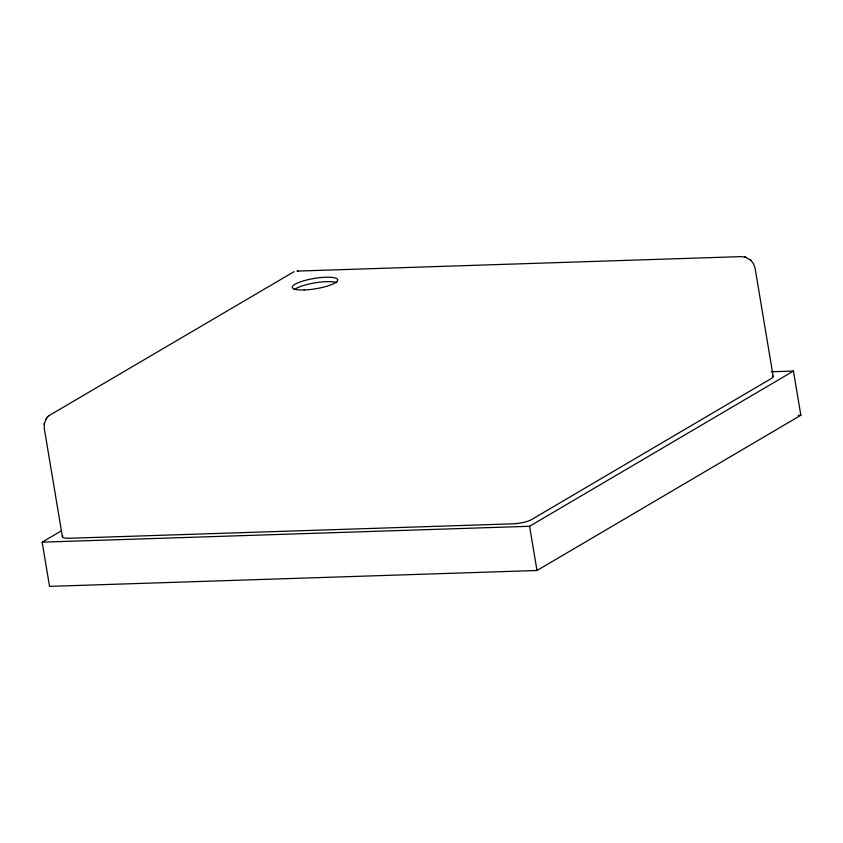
<?xml version="1.0" encoding="UTF-8"?>
<svg xmlns="http://www.w3.org/2000/svg" width="843" height="843" viewBox="0 0 843 843"><rect width="100%" height="100%" fill="white"/><g stroke="black" fill="none" stroke-linecap="round" stroke-linejoin="round"><path stroke-width="1.26" d="M44.268 424.05L44.268 428.36L62.393 536.696M44.331 423.681L46.312 418.623M44.205 424.461L44.394 423.281M46.513 418.328L48.515 415.999M46.091 418.982L46.734 418.002M48.768 415.778L294.165 271.604M48.209 416.284L49.052 415.515M771.113 371.774L793.453 371.046L800.85 415.262L536.991 570.5L49.547 586.38L42.15 542.154L61.402 530.837M42.15 542.154L529.583 526.285L793.453 371.046M296.915 271.109L297.979 271.056M297.6 271.077L740.902 256.63L745.033 257.104M798.226 415.346L800.85 415.262M745.317 257.189L750.333 259.886M744.664 256.999L745.739 257.305M750.597 260.118L753.336 263.416L755.075 268.179L773.2 376.515M750.028 259.623L750.913 260.392M529.583 526.285L536.991 570.5M772.641 375.788A13.804 3.13 -9.5 0 1 771.566 378.37L531.49 519.604A13.804 3.13 -9.5 0 1 513.018 523.819L69.526 538.266A13.804 3.13 -9.5 0 1 62.761 535.811M294.175 289.771A23.014 5.216 -9.5 0 1 315.103 282.837A23.014 5.216 -9.5 0 1 336.852 282.732M304.175 289.96A23.014 5.216 -9.5 0 0 337.695 279.855A23.014 5.216 -9.5 0 0 303.09 280.982A23.014 5.216 -9.5 0 0 304.175 289.96"/></g></svg>
